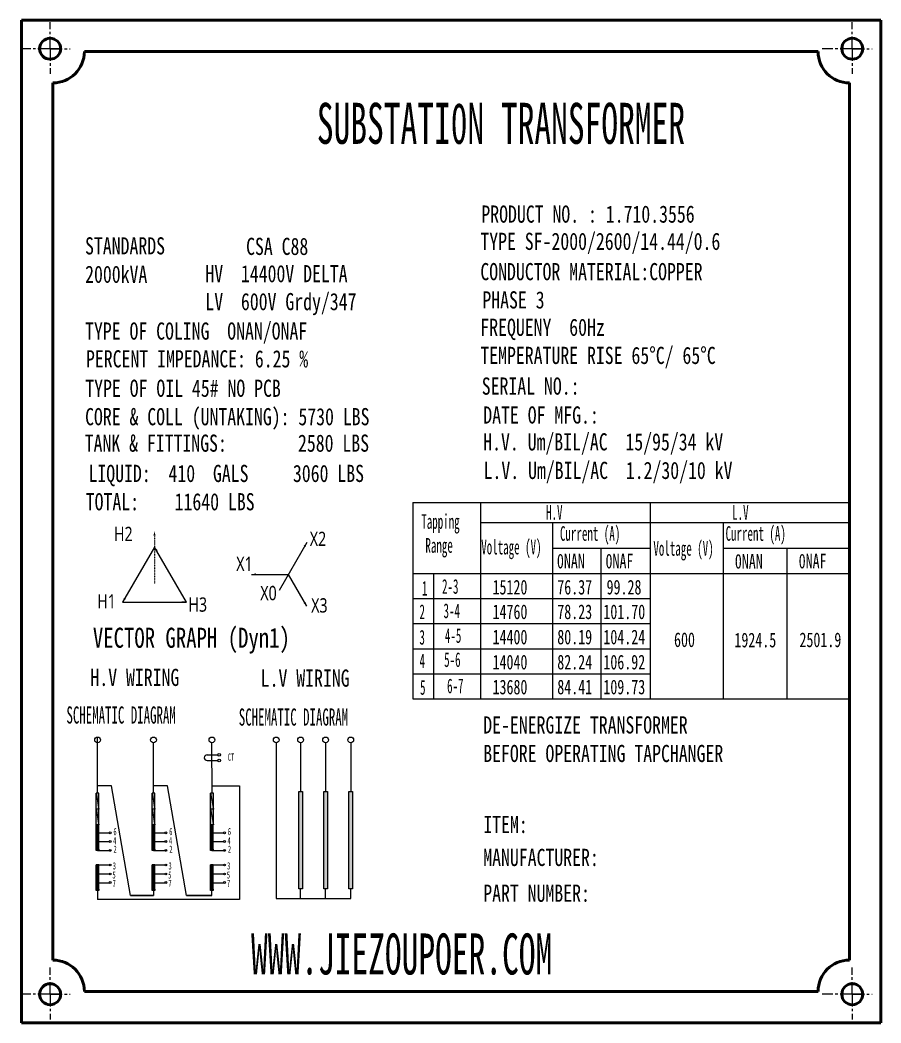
# Model space of a CAD drawing. Header units: millimetres. Extents: x 8981 to 59433, y 5244 to 14154.
# Drawn here: x 22358 to 26865, y 6852 to 12102 of the extents above; entities that cross this region are included whole.
import ezdxf

# ---------------------------------------------------------------- set-up
doc = ezdxf.new("R2010")
doc.units = ezdxf.units.MM
for name, pattern in [('ACAD_ISO03W100', [1.18, 0.47, -0.71]), ('ACAD_ISO04W100', [30, 24, -3, 0, -3]), ('CENTERX2', [101.6, 63.5, -12.7, 12.7, -12.7])]:
    doc.linetypes.add(name, pattern=pattern)
for name, color, linetype in [('2', 3, 'Continuous'), ('4', 2, 'Continuous'), ('HYJ1', 6, 'ACAD_ISO04W100'), ('HYJ3', 4, 'Continuous')]:
    doc.layers.add(name, color=color, linetype=linetype)
for name, color, linetype, lineweight in [('2-0.13', 3, 'Continuous', 13), ('标注、文本', 3, 'Continuous', 25), ('铁心', 3, 'Continuous', 0)]:
    doc.layers.add(name, color=color, linetype=linetype, lineweight=lineweight)
doc.styles.add('11', font='')
doc.styles.add('宋体', font='Microsoft YaHei.ttf', dxfattribs={"width": 0.6})
doc.styles.get('11').set_extended_font_data('FangSong_GB2312')

msp = doc.modelspace()

# ---------------------------------------------------------------- hatches: boundary and pattern name
at = {"layer": '铁心'}
h = msp.add_hatch(color=256, dxfattribs=at)
h.dxf.hatch_style = 1
h.paths.add_polyline_path([(22770.655, 8055.601), (22756.411, 8055.601), (22770.655, 7972.269)])
h.paths.add_polyline_path([(22756.411, 8055.601), (22770.655, 7972.269), (22756.411, 7972.269)])
h = msp.add_hatch(color=256, dxfattribs=at)
h.dxf.hatch_style = 1
h.paths.add_polyline_path([(23063.027, 8055.601), (23048.783, 8055.601), (23063.027, 7972.269)])
h.paths.add_polyline_path([(23048.783, 8055.601), (23063.027, 7972.269), (23048.783, 7972.269)])
h = msp.add_hatch(color=256, dxfattribs=at)
h.dxf.hatch_style = 1
h.paths.add_polyline_path([(23369.769, 8055.601), (23355.524, 8055.601), (23369.769, 7972.269)])
h.paths.add_polyline_path([(23355.524, 8055.601), (23369.769, 7972.269), (23355.524, 7972.269)])
h = msp.add_hatch(color=256, dxfattribs=at)
h.dxf.hatch_style = 1
h.paths.add_polyline_path([(23817.168, 8063.945), (23835.878, 8063.945), (23835.878, 7554.385), (23817.168, 7554.385)])
h = msp.add_hatch(color=256, dxfattribs=at)
h.dxf.hatch_style = 1
h.paths.add_polyline_path([(23948.028, 8063.945), (23966.737, 8063.945), (23966.737, 7554.385), (23948.028, 7554.385)])
h = msp.add_hatch(color=256, dxfattribs=at)
h.dxf.hatch_style = 1
h.paths.add_polyline_path([(24079.771, 8063.945), (24098.48, 8063.945), (24098.48, 7554.385), (24079.771, 7554.385)])
h = msp.add_hatch(color=256, dxfattribs=at)
h.dxf.hatch_style = 1
h.paths.add_polyline_path([(22770.655, 7972.269), (22756.411, 7972.269), (22770.655, 7888.937)])
h.paths.add_polyline_path([(22756.411, 7972.269), (22770.655, 7888.937), (22756.411, 7888.937)])
h = msp.add_hatch(color=256, dxfattribs=at)
h.dxf.hatch_style = 1
h.paths.add_polyline_path([(23063.027, 7972.269), (23048.783, 7972.269), (23063.027, 7888.937)])
h.paths.add_polyline_path([(23048.783, 7972.269), (23063.027, 7888.937), (23048.783, 7888.937)])
h = msp.add_hatch(color=256, dxfattribs=at)
h.dxf.hatch_style = 1
h.paths.add_polyline_path([(23369.769, 7972.269), (23355.524, 7972.269), (23369.769, 7888.937)])
h.paths.add_polyline_path([(23355.524, 7972.269), (23369.769, 7888.937), (23355.524, 7888.937)])
h = msp.add_hatch(color=256, dxfattribs=at)
h.dxf.hatch_style = 1
h.paths.add_polyline_path([(22770.655, 7888.224), (22756.411, 7888.224), (22770.655, 7754.323)])
h.paths.add_polyline_path([(22756.411, 7888.224), (22770.655, 7754.323), (22756.411, 7754.323)])
h = msp.add_hatch(color=256, dxfattribs=at)
h.dxf.hatch_style = 1
h.paths.add_polyline_path([(22767.094, 7888.224), (22759.972, 7888.224), (22767.094, 7754.323)])
h.paths.add_polyline_path([(22759.972, 7888.224), (22767.094, 7754.323), (22759.972, 7754.323)])
h = msp.add_hatch(color=256, dxfattribs=at)
h.dxf.hatch_style = 1
h.paths.add_polyline_path([(23063.383, 7888.224), (23049.139, 7888.224), (23063.383, 7754.323)])
h.paths.add_polyline_path([(23049.139, 7888.224), (23063.383, 7754.323), (23049.139, 7754.323)])
h = msp.add_hatch(color=256, dxfattribs=at)
h.dxf.hatch_style = 1
h.paths.add_polyline_path([(23059.822, 7888.224), (23052.7, 7888.224), (23059.822, 7754.323)])
h.paths.add_polyline_path([(23052.7, 7888.224), (23059.822, 7754.323), (23052.7, 7754.323)])
h = msp.add_hatch(color=256, dxfattribs=at)
h.dxf.hatch_style = 1
h.paths.add_polyline_path([(23369.413, 7888.224), (23355.168, 7888.224), (23369.413, 7754.323)])
h.paths.add_polyline_path([(23355.168, 7888.224), (23369.413, 7754.323), (23355.168, 7754.323)])
h = msp.add_hatch(color=256, dxfattribs=at)
h.dxf.hatch_style = 1
h.paths.add_polyline_path([(23365.852, 7888.224), (23358.73, 7888.224), (23365.852, 7754.323)])
h.paths.add_polyline_path([(23358.73, 7888.224), (23365.852, 7754.323), (23358.73, 7754.323)])
h = msp.add_hatch(color=256, dxfattribs=at)
h.dxf.hatch_style = 1
h.paths.add_polyline_path([(22770.655, 7679.538), (22756.411, 7679.538), (22770.655, 7545.636)])
h.paths.add_polyline_path([(22756.411, 7679.538), (22770.655, 7545.636), (22756.411, 7545.636)])
h = msp.add_hatch(color=256, dxfattribs=at)
h.dxf.hatch_style = 1
h.paths.add_polyline_path([(22767.094, 7679.538), (22759.972, 7679.538), (22767.094, 7545.636)])
h.paths.add_polyline_path([(22759.972, 7679.538), (22767.094, 7545.636), (22759.972, 7545.636)])
h = msp.add_hatch(color=256, dxfattribs=at)
h.dxf.hatch_style = 1
h.paths.add_polyline_path([(23063.383, 7679.538), (23049.139, 7679.538), (23063.383, 7545.636)])
h.paths.add_polyline_path([(23049.139, 7679.538), (23063.383, 7545.636), (23049.139, 7545.636)])
h = msp.add_hatch(color=256, dxfattribs=at)
h.dxf.hatch_style = 1
h.paths.add_polyline_path([(23059.822, 7679.538), (23052.7, 7679.538), (23059.822, 7545.636)])
h.paths.add_polyline_path([(23052.7, 7679.538), (23059.822, 7545.636), (23052.7, 7545.636)])
h = msp.add_hatch(color=256, dxfattribs=at)
h.dxf.hatch_style = 1
h.paths.add_polyline_path([(23369.413, 7679.538), (23355.168, 7679.538), (23369.413, 7545.636)])
h.paths.add_polyline_path([(23355.168, 7679.538), (23369.413, 7545.636), (23355.168, 7545.636)])
h = msp.add_hatch(color=256, dxfattribs=at)
h.dxf.hatch_style = 1
h.paths.add_polyline_path([(23365.852, 7679.538), (23358.73, 7679.538), (23365.852, 7545.636)])
h.paths.add_polyline_path([(23358.73, 7679.538), (23365.852, 7545.636), (23358.73, 7545.636)])

# ---------------------------------------------------------------- linework, layer by layer
at = {"layer": '2'}
for points in [[(23061.514, 9425.672, 0, 11.558, 0), (23061.514, 9402.556, 11.558, 11.558, 0)], [(23061.514, 9343.705, 0, 11.558, 0), (23073.072, 9323.686, 11.558, 11.558, 0)], [(23858.868, 9367.134, 0, 11.558, 0), (23847.31, 9347.115, 11.558, 11.558, 0)], [(23569.921, 9200.31, 0, 11.558, 0), (23593.036, 9200.31, 11.558, 11.558, 0)], [(22894.691, 9054.758, 0, 11.558, 0), (22906.248, 9074.777, 11.558, 11.558, 0)], [(23858.868, 9033.487, 0, 11.558, 0), (23847.31, 9053.505, 11.558, 11.558, 0)]]:
    msp.add_lwpolyline(points, format="xyseb", dxfattribs=at)
at = {"layer": '2', "linetype": 'ACAD_ISO03W100', "ltscale": 0.2}
msp.add_lwpolyline([(23061.514, 9402.556), (23061.514, 9151.074)], dxfattribs=at)
at = {"layer": '2'}
for points in [[(23858.868, 9367.134), (23714.394, 9116.898)], [(23569.921, 9200.31), (23762.552, 9200.31)], [(23858.868, 9033.487), (23762.552, 9200.31)]]:
    msp.add_lwpolyline(points, dxfattribs=at)
msp.add_lwpolyline([(23061.514, 9343.705), (22894.691, 9054.758), (23228.338, 9054.758)], close=True, dxfattribs=at)
at = {"layer": '2', "linetype": 'Continuous'}
msp.add_lwpolyline([(23228.338, 9054.758), (23205.222, 9054.758)], dxfattribs=at)
at = {"layer": '2-0.13'}
for p, q in [((25989.316, 9471.533), (26367.905, 9471.533)), ((23698.696, 8318.801), (23698.696, 7503.426)), ((23698.696, 7503.426), (24089.125, 7503.426))]:
    msp.add_line(p, q, dxfattribs=at)
for centre, radius in [((22763.533, 8333.763), 14.963), ((23056.261, 8333.763), 14.963), ((23362.291, 8333.763), 14.963), ((23698.696, 8333.763), 14.963), ((23826.523, 8333.763), 14.963), ((23957.382, 8333.763), 14.963), ((24089.125, 8333.763), 14.963), ((23400.259, 8255.75), 7.481), ((23400.259, 8226.093), 7.481)]:
    msp.add_circle(centre, radius, dxfattribs=at)
at = {"layer": 'HYJ1', "color": 1, "linetype": 'CENTERX2'}
for p, q in [((22514.941, 11952.46), (22514.941, 12091.681)), ((26714.941, 11952.46), (26714.941, 12091.681)), ((22514.941, 11952.46), (22357.672, 11952.46)), ((22569.818, 11952.46), (22514.941, 11952.46)), ((22514.941, 11952.46), (22619.768, 11952.46)), ((22514.941, 11952.46), (22514.941, 11820.485)), ((22514.941, 11952.46), (22514.941, 11897.582)), ((26714.941, 11952.46), (26557.672, 11952.46)), ((26769.818, 11952.46), (26714.941, 11952.46)), ((26714.941, 11952.46), (26819.768, 11952.46)), ((26714.941, 11952.46), (26714.941, 11820.485)), ((26714.941, 11952.46), (26714.941, 11897.582)), ((22514.941, 7002.46), (22514.941, 7141.681)), ((26714.941, 7002.46), (26714.941, 7141.681)), ((22514.941, 7002.46), (22357.672, 7002.46)), ((22569.818, 7002.46), (22514.941, 7002.46)), ((22514.941, 7002.46), (22619.768, 7002.46)), ((22514.941, 7002.46), (22514.941, 6870.485)), ((22514.941, 7002.46), (22514.941, 6947.582)), ((26714.941, 7002.46), (26557.672, 7002.46)), ((26769.818, 7002.46), (26714.941, 7002.46)), ((26714.941, 7002.46), (26819.768, 7002.46)), ((26714.941, 7002.46), (26714.941, 6870.485)), ((26714.941, 7002.46), (26714.941, 6947.582))]:
    msp.add_line(p, q, dxfattribs=at)
at = {"layer": 'HYJ3', "linetype": 'ByBlock', "lineweight": 50}
for p, q in [((26864.933, 12102.391), (22365.01, 12102.391)), ((22365.01, 12102.391), (22365.01, 6852.307)), ((26864.933, 6852.307), (26864.933, 12102.391)), ((26535.67, 11937.76), (22694.273, 11937.76)), ((22529.641, 11773.128), (22529.641, 7181.57)), ((26700.302, 7181.57), (26700.302, 11773.128)), ((22694.273, 7016.939), (26535.67, 7016.939)), ((26864.933, 6852.307), (22365.01, 6852.307))]:
    msp.add_line(p, q, dxfattribs=at)
for centre in [(22514.941, 11952.46), (26714.941, 11952.46), (22514.941, 7002.46), (26714.941, 7002.46)]:
    msp.add_circle(centre, 54.877, dxfattribs=at)
for centre, start, end in [((22529.641, 11937.76), 270, 0), ((26700.302, 11937.76), 180, 270), ((22529.641, 7016.939), 0, 90), ((26700.302, 7016.939), 90, 180)]:
    msp.add_arc(centre, 164.631, start, end, dxfattribs=at)
at = {"layer": '标注、文本', "color": 0}
for p, q in [((24414.162, 9576.95), (24414.162, 8548.736)), ((24414.162, 9576.95), (24414.162, 8548.736)), ((24414.162, 9576.95), (26700.302, 9576.95)), ((24767.845, 9576.95), (24767.845, 8548.736)), ((25657.317, 9576.95), (25657.317, 8548.736)), ((26700.302, 9576.95), (26700.302, 8548.736)), ((24767.845, 9471.533), (25671.411, 9471.533)), ((25144.62, 9471.533), (25144.62, 8548.736)), ((25671.411, 9471.533), (26700.302, 9471.533)), ((26039.3, 9471.533), (26039.3, 8548.736)), ((25144.62, 9337.389), (25657.317, 9337.389)), ((26039.3, 9337.389), (26700.302, 9337.389)), ((26372.568, 9337.389), (26372.568, 8548.736)), ((24414.162, 9205.947), (26700.302, 9205.947)), ((24522.919, 9205.947), (24522.919, 8548.736)), ((24414.162, 9074.505), (25657.317, 9074.505)), ((24414.162, 8943.062), (25657.317, 8943.062)), ((24414.162, 8811.62), (25657.317, 8811.62)), ((24414.162, 8680.178), (25657.317, 8680.178)), ((24414.162, 8548.736), (26700.302, 8548.736))]:
    msp.add_line(p, q, dxfattribs=at)
at = {"layer": '标注、文本'}
for p, q in [((25399.21, 9337.389), (25399.21, 8548.736)), ((22763.533, 7545.636), (22763.533, 7499.341)), ((22936.39, 7519.659), (23056.261, 7519.659)), ((23056.261, 7545.108), (23056.261, 7519.659)), ((23229.118, 7519.659), (23362.291, 7519.659)), ((23362.291, 7519.659), (23362.291, 7545.636))]:
    msp.add_line(p, q, dxfattribs=at)
at = {"layer": '铁心'}
for p, q in [((23826.523, 8318.801), (23826.523, 8063.945)), ((23957.382, 8318.801), (23957.382, 8063.945)), ((24089.125, 8318.801), (24089.125, 8063.945)), ((23337.198, 8255.75), (23392.778, 8255.75)), ((23337.198, 8226.093), (23392.778, 8226.093)), ((23826.523, 7503.426), (23826.523, 7554.385)), ((23957.382, 7503.426), (23957.382, 7554.385)), ((24089.125, 7503.426), (24089.125, 7554.385))]:
    msp.add_line(p, q, dxfattribs=at)
for points in [[(22763.533, 8055.601), (22763.533, 8345.178)], [(23055.905, 8055.601), (23056.261, 8318.801)], [(23363.477, 8055.601), (23362.291, 8318.801)], [(23056.261, 7519.659), (22936.39, 7519.659), (22836.999, 8092.803), (22763.533, 8092.803)], [(23362.291, 7519.659), (23229.118, 7519.659), (23129.727, 8092.803), (23056.261, 8092.803)], [(23362.291, 8092.803), (23506.32, 8092.803), (23506.32, 7499.341)], [(22770.655, 8055.601), (22756.411, 8055.601), (22770.655, 7972.269), (22770.655, 8055.601)], [(23063.027, 8055.601), (23048.783, 8055.601), (23063.027, 7972.269), (23063.027, 8055.601)], [(23369.769, 8055.601), (23355.524, 8055.601), (23369.769, 7972.269), (23369.769, 8055.601)], [(22770.655, 7972.269), (22756.411, 7972.269), (22770.655, 7888.937), (22770.655, 7972.269)], [(23063.027, 7972.269), (23048.783, 7972.269), (23063.027, 7888.937), (23063.027, 7972.269)], [(23369.769, 7972.269), (23355.524, 7972.269), (23369.769, 7888.937), (23369.769, 7972.269)], [(22770.655, 7888.224), (22756.411, 7888.224), (22770.655, 7754.323), (22770.655, 7888.224)], [(22767.094, 7888.224), (22759.972, 7888.224), (22767.094, 7754.323), (22767.094, 7888.224)], [(22763.533, 7888.224), (22763.533, 7754.323)], [(23063.383, 7888.224), (23049.139, 7888.224), (23063.383, 7754.323), (23063.383, 7888.224)], [(23059.822, 7888.224), (23052.7, 7888.224), (23059.822, 7754.323), (23059.822, 7888.224)], [(23056.261, 7888.224), (23056.261, 7754.323)], [(23369.413, 7888.224), (23355.168, 7888.224), (23369.413, 7754.323), (23369.413, 7888.224)], [(23365.852, 7888.224), (23358.73, 7888.224), (23365.852, 7754.323), (23365.852, 7888.224)], [(23362.291, 7888.224), (23362.291, 7754.323)], [(22763.533, 7847.627), (22824.786, 7847.627)], [(23056.261, 7847.627), (23117.514, 7847.627)], [(23362.291, 7847.627), (23424.256, 7847.627)], [(22763.533, 7801.331), (22824.786, 7801.331)], [(23056.261, 7801.331), (23117.514, 7801.331)], [(23362.291, 7801.331), (23424.256, 7801.331)], [(22763.533, 7754.323), (22824.786, 7754.323)], [(23056.261, 7754.323), (23117.514, 7754.323)], [(23362.291, 7754.323), (23424.256, 7754.323)], [(22770.655, 7679.538), (22756.411, 7679.538), (22770.655, 7545.636), (22770.655, 7679.538)], [(22767.094, 7679.538), (22759.972, 7679.538), (22767.094, 7545.636), (22767.094, 7679.538)], [(22763.533, 7545.636), (22763.533, 7679.538)], [(22763.533, 7679.538), (22824.786, 7679.538)], [(23063.383, 7679.538), (23049.139, 7679.538), (23063.383, 7545.636), (23063.383, 7679.538)], [(23059.822, 7679.538), (23052.7, 7679.538), (23059.822, 7545.636), (23059.822, 7679.538)], [(23056.261, 7545.636), (23056.261, 7679.538)], [(23056.261, 7679.538), (23117.514, 7679.538)], [(23369.413, 7679.538), (23355.168, 7679.538), (23369.413, 7545.636), (23369.413, 7679.538)], [(23365.852, 7679.538), (23358.73, 7679.538), (23365.852, 7545.636), (23365.852, 7679.538)], [(23362.291, 7545.636), (23362.291, 7679.538)], [(23362.291, 7679.538), (23424.256, 7679.538)], [(22763.533, 7632.53), (22824.786, 7632.53)], [(23056.261, 7632.53), (23117.514, 7632.53)], [(23362.291, 7632.53), (23424.256, 7632.53)], [(22763.533, 7586.234), (22824.786, 7586.234)], [(23056.261, 7586.234), (23117.514, 7586.234)], [(23362.291, 7586.234), (23424.256, 7586.234)], [(23506.32, 7499.341), (23506.32, 7499.341), (22763.533, 7499.341)]]:
    msp.add_lwpolyline(points, dxfattribs=at)
for points in [[(22756.411, 8055.601), (22770.655, 7972.269), (22756.411, 7972.269), (22756.411, 8055.601)], [(23048.783, 8055.601), (23063.027, 7972.269), (23048.783, 7972.269), (23048.783, 8055.601)], [(23355.524, 8055.601), (23369.769, 7972.269), (23355.524, 7972.269), (23355.524, 8055.601)], [(23835.878, 7554.385), (23817.168, 7554.385), (23817.168, 8063.945), (23835.878, 8063.945)], [(23966.737, 7554.385), (23948.028, 7554.385), (23948.028, 8063.945), (23966.737, 8063.945)], [(24098.48, 7554.385), (24079.771, 7554.385), (24079.771, 8063.945), (24098.48, 8063.945)], [(22756.411, 7972.269), (22770.655, 7888.937), (22756.411, 7888.937), (22756.411, 7972.269)], [(23048.783, 7972.269), (23063.027, 7888.937), (23048.783, 7888.937), (23048.783, 7972.269)], [(23355.524, 7972.269), (23369.769, 7888.937), (23355.524, 7888.937), (23355.524, 7972.269)], [(22756.411, 7888.224), (22770.655, 7754.323), (22756.411, 7754.323), (22756.411, 7888.224)], [(22759.972, 7888.224), (22767.094, 7754.323), (22759.972, 7754.323), (22759.972, 7888.224)], [(23049.139, 7888.224), (23063.383, 7754.323), (23049.139, 7754.323), (23049.139, 7888.224)], [(23052.7, 7888.224), (23059.822, 7754.323), (23052.7, 7754.323), (23052.7, 7888.224)], [(23355.168, 7888.224), (23369.413, 7754.323), (23355.168, 7754.323), (23355.168, 7888.224)], [(23358.73, 7888.224), (23365.852, 7754.323), (23358.73, 7754.323), (23358.73, 7888.224)], [(22756.411, 7679.538), (22770.655, 7545.636), (22756.411, 7545.636), (22756.411, 7679.538)], [(22759.972, 7679.538), (22767.094, 7545.636), (22759.972, 7545.636), (22759.972, 7679.538)], [(23049.139, 7679.538), (23063.383, 7545.636), (23049.139, 7545.636), (23049.139, 7679.538)], [(23052.7, 7679.538), (23059.822, 7545.636), (23052.7, 7545.636), (23052.7, 7679.538)], [(23355.168, 7679.538), (23369.413, 7545.636), (23355.168, 7545.636), (23355.168, 7679.538)], [(23358.73, 7679.538), (23365.852, 7545.636), (23358.73, 7545.636), (23358.73, 7679.538)]]:
    msp.add_lwpolyline(points, close=True, dxfattribs=at)
for centre in [(22829.415, 7847.27), (23121.431, 7847.27), (23428.173, 7847.27), (22829.415, 7802.399), (23121.431, 7802.399), (23428.173, 7802.399), (22829.415, 7755.391), (23121.431, 7755.391), (23428.173, 7755.391), (22829.415, 7679.181), (23121.431, 7679.181), (23428.173, 7679.181), (22829.415, 7632.174), (23121.431, 7632.174), (23428.173, 7632.174), (22829.415, 7587.302), (23121.431, 7587.302), (23428.173, 7587.302)]:
    msp.add_circle(centre, 4.63, dxfattribs=at)
msp.add_arc((23337.198, 8240.922), 14.828, 90, 270, dxfattribs=at)

# ---------------------------------------------------------------- texts
at = {"layer": '2', "style": '宋体', "width": 0.76}
for s, p in [('H2', (22849.747, 9374.692)), ('X2', (23874.481, 9348.792)), ('X1', (23489.428, 9217.895)), ('X0', (23615.412, 9065.236)), ('H1', (22761.745, 9021.909)), ('H3', (23239.334, 9005.166)), ('X3', (23881.81, 9000.748))]:
    msp.add_text(s, height=75, dxfattribs=at).set_placement(p)
at = {"layer": '2-0.13', "style": '11'}
for s, height, width, p in [('PRODUCT NO. : 1.710.3556', 90, 0.76, (24772.892, 11041.658)), ('TYPE SF-2000/2600/14.44/0.6', 90, 0.76, (24767.602, 10899.091)), ('STANDARDS', 90, 0.76, (22698.027, 10875.423)), ('CSA C88', 90, 0.76, (23541.029, 10872.694)), ('2000kVA', 90, 0.76, (22698.323, 10726.637)), ('HV  14400V DELTA', 90, 0.76, (23327.972, 10729.875)), ('CONDUCTOR MATERIAL:COPPER', 90, 0.76, (24767.602, 10740.389)), ('LV  600V Grdy/347', 90, 0.76, (23327.972, 10583.569)), ('PHASE 3', 90, 0.76, (24778.211, 10592.439)), ('TYPE OF COLING  ONAN/ONAF', 90, 0.76, (22698.027, 10429.353)), ('FREQUENY  60Hz', 90, 0.76, (24767.602, 10449.182)), ('TEMPERATURE RISE 65°C/ 65°C', 90, 0.76, (24767.602, 10301.908)), ('PERCENT IMPEDANCE: 6.25 %%%', 90, 0.76, (22702.874, 10284.06)), ('TYPE OF OIL 45# NO PCB', 90, 0.76, (22699.121, 10129.892)), ('SERIAL NO.:', 90, 0.76, (24775.049, 10141.244)), ('CORE & COLL (UNTAKING): 5730 LBS', 90, 0.76, (22698.116, 9981.12)), ('DATE OF MFG.:', 90, 0.76, (24782.939, 9990.005)), ('TANK & FITTINGS:        2580 LBS', 90, 0.76, (22696.048, 9842.597)), ('H.V. Um/BIL/AC  15/95/34 kV', 90, 0.76, (24782.614, 9849.348)), ('LIQUID:  410  GALS     3060 LBS', 90, 0.76, (22716.083, 9684.093)), ('L.V. Um/BIL/AC  1.2/30/10 kV', 90, 0.76, (24784.682, 9699.939)), ('TOTAL:    11640 LBS', 90, 0.76, (22701.662, 9535.825)), ('H.V', 76.6746, 0.55, (25111.588, 9486.42)), ('L.V', 76.6746, 0.55, (26085.874, 9486.42)), ('Tapping ', 76.6746, 0.55, (24458.451, 9439.012)), ('Current (A)', 76.67461, 0.55, (25184.556, 9376.291)), ('Current (A)', 76.67461, 0.55, (26051.406, 9376.291)), ('Range', 76.6746, 0.55, (24479.824, 9313.871)), ('Voltage (V)', 76.67461, 0.55, (24772.272, 9305.111)), ('Voltage (V)', 76.67461, 0.55, (25673.516, 9298.29)), ('0NAN', 76.6746, 0.7, (25168.427, 9231.97)), ('0NAF', 76.6746, 0.7, (25423.017, 9231.97)), ('0NAN', 76.6746, 0.7, (26100.046, 9230.812)), ('0NAF', 76.6746, 0.7, (26434.213, 9231.97)), ('1      ', 76.6746, 0.55, (24461.691, 9089.253)), ('2-3', 76.6746, 0.55, (24566.973, 9099.156)), ('15120', 76.6746, 0.7, (24831.42, 9095.394)), ('76.37', 76.6746, 0.7, (25170.352, 9095.394)), ('99.28', 76.6746, 0.7, (25428.459, 9095.394)), ('2   ', 76.6746, 0.55, (24449.115, 8966.587)), ('3-4', 76.6746, 0.55, (24574.744, 8971.567)), ('14760', 76.6746, 0.7, (24831.42, 8966.441)), ('78.23', 76.6746, 0.7, (25170.352, 8966.441)), ('101.70', 76.6746, 0.7, (25411.644, 8966.441)), ('VECTOR GRAPH (Dyn1)', 105, 0.76, (22738.924, 8816.353)), ('3', 76.675, 0.55, (24448.628, 8833.266)), ('4-5', 76.6746, 0.55, (24581.956, 8841.924)), ('14400', 76.6746, 0.7, (24831.42, 8834.382)), ('80.19', 76.6746, 0.7, (25170.352, 8834.382)), ('104.24', 76.6746, 0.7, (25411.644, 8834.382)), ('600', 76.6746, 0.7, (25781.561, 8820.287)), ('1924.5', 76.6746, 0.7, (26097.798, 8818.622)), ('2501.9', 76.6746, 0.7, (26438.375, 8819.667)), ('4', 76.675, 0.55, (24449.115, 8709.728)), ('5-6', 76.6746, 0.55, (24577.928, 8715.832)), ('14040', 76.6746, 0.7, (24831.42, 8703.066)), ('82.24', 76.6746, 0.7, (25170.352, 8703.066)), ('106.92', 76.6746, 0.7, (25411.644, 8703.066)), ('H.V WIRING ', 90, 0.76, (22726.216, 8616.494)), ('L.V WIRING ', 90, 0.76, (23617.796, 8612.575)), ('5', 76.675, 0.55, (24451.977, 8570.584)), ('6-7', 76.6746, 0.55, (24593.308, 8578.593)), ('13680', 76.6746, 0.7, (24831.42, 8572.668)), ('84.41', 76.6746, 0.7, (25170.352, 8572.668)), ('109.73', 76.6746, 0.7, (25411.644, 8572.668)), ('SCHEMATIC DIAGRAM ', 90, 0.55, (22600.665, 8419.484)), ('SCHEMATIC DIAGRAM ', 90, 0.55, (23502.82, 8408.716)), ('DE-ENERGIZE TRANSFORMER', 90, 0.76, (24782.821, 8367.514)), ('BEFORE OPERATING TAPCHANGER', 90, 0.76, (24782.821, 8218.106)), ('ITEM:', 90, 0.76, (24782.821, 7846.195)), ('MANUFACTURER:', 90, 0.76, (24782.821, 7673.85)), ('PART NUMBER:', 90, 0.76, (24782.821, 7486.51))]:
    msp.add_text(s, height=height, dxfattribs=dict(at, width=width)).set_placement(p)
at = {"layer": '4', "color": 4, "style": '11', "width": 0.6}
for s, p in [('SUBSTATI0N TRANSFORMER', (23911.438, 11454.393)), ('WWW.JIEZOUPOER.COM', (23566.852, 7106.063))]:
    msp.add_text(s, height=214.6889, dxfattribs=at).set_placement(p)
at = {"layer": '铁心', "style": '11', "width": 0.55}
for s, height, p in [('CT', 37.5706, (23445.314, 8225.41)), ('4', 37.571, (22845.071, 7787.895)), ('6', 37.571, (22846.556, 7835.209)), ('4', 37.571, (23137.087, 7787.895)), ('6', 37.571, (23138.572, 7835.209)), ('4', 37.571, (23443.829, 7787.895)), ('6', 37.571, (23445.314, 7835.209)), ('2', 37.571, (22846.962, 7743.024)), ('2', 37.571, (23138.978, 7743.024)), ('2', 37.571, (23445.72, 7743.024)), ('3', 37.571, (22842.891, 7655.737)), ('3', 37.571, (23134.907, 7655.737)), ('3', 37.571, (23441.649, 7655.737)), ('5', 37.571, (22841.467, 7608.269)), ('5', 37.571, (23133.482, 7608.269)), ('5', 37.571, (23440.224, 7608.269)), ('7', 37.571, (22842.179, 7564.088)), ('7', 37.571, (23134.195, 7564.088)), ('7', 37.571, (23440.937, 7564.088))]:
    msp.add_text(s, height=height, dxfattribs=at).set_placement(p)

doc.saveas('drawing.dxf')
